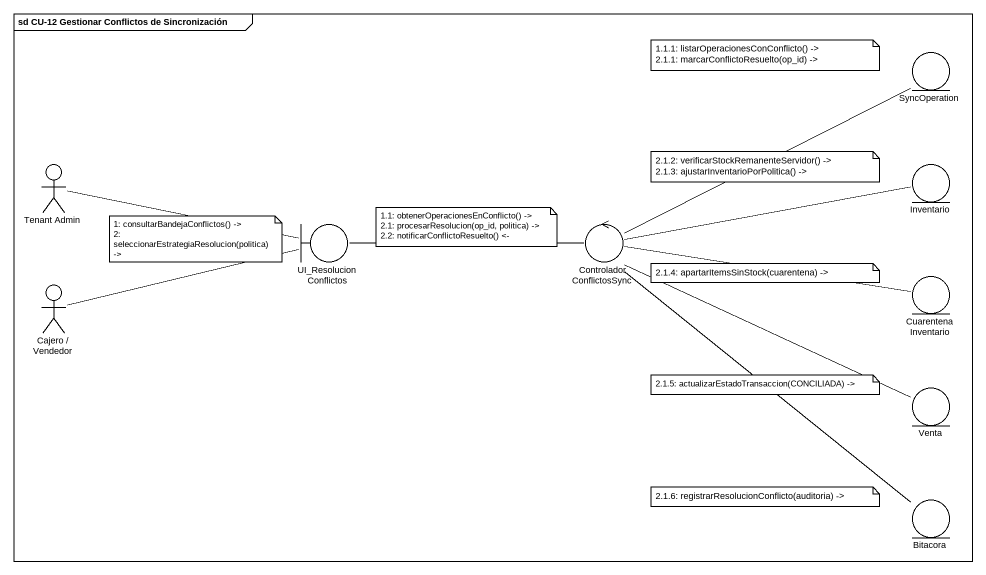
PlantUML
@startuml
mainframe sd CU-12 Gestionar Conflictos de Sincronización
entity SyncOperation
actor "Tenant Admin" as Tenant_Admin
entity Inventario
boundary UI_ResolucionConflictos
control ControladorConflictosSync
actor "Cajero / Vendedor" as Cajero_Vendedor
entity CuarentenaInventario
entity Venta
entity Bitacora
Tenant_Admin -right- UI_ResolucionConflictos
UI_ResolucionConflictos -right- ControladorConflictosSync
ControladorConflictosSync -right- SyncOperation
ControladorConflictosSync -right- Inventario
ControladorConflictosSync -right- CuarentenaInventario
ControladorConflictosSync -right- Venta
ControladorConflictosSync -- Bitacora
Cajero_Vendedor -right- UI_ResolucionConflictos
note as N1
  1.1.1: listarOperacionesConConflicto() ->
  2.1.1: marcarConflictoResuelto(op_id) ->
end note
note as N2
  2.1.2: verificarStockRemanenteServidor() ->
  2.1.3: ajustarInventarioPorPolitica() ->
end note
note as N3
  1.1: obtenerOperacionesEnConflicto() ->
  2.1: procesarResolucion(op_id, politica) ->
  2.2: notificarConflictoResuelto() <-
end note
note as N4
  1: consultarBandejaConflictos() ->
  2: seleccionarEstrategiaResolucion(politica) ->
end note
note as N5
  2.1.4: apartarItemsSinStock(cuarentena) ->
end note
note as N6
  2.1.5: actualizarEstadoTransaccion(CONCILIADA) ->
end note
note as N7
  2.1.6: registrarResolucionConflicto(auditoria) ->
end note
@enduml
